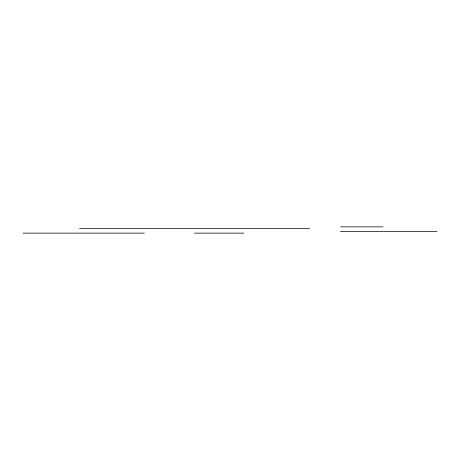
<?xml version="1.0" encoding="UTF-8"?>
<svg xmlns="http://www.w3.org/2000/svg" width="460" height="460" viewBox="0 0 460 460"><rect width="100%" height="100%" fill="white"/><g stroke="black" fill="none" stroke-linecap="round" stroke-linejoin="round"><path stroke-width="0.69" d="M340.791 226.861L383.071 226.861M79.62 228.43L309.522 228.43M340.383 231.57L437 231.57M23 233.139L144.296 233.139M194.505 233.139L243.949 233.139"/></g></svg>
